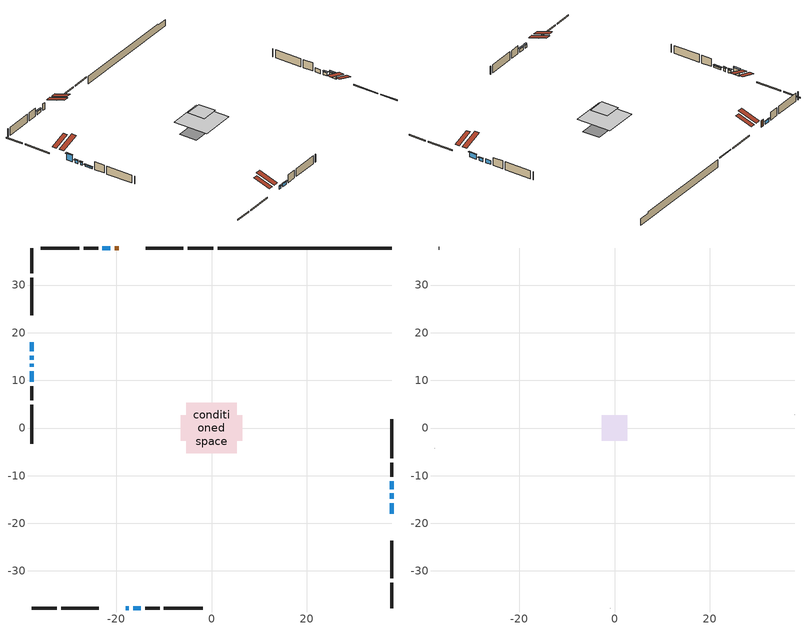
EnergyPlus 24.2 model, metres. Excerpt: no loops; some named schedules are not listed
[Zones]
conditioned space
 floor adiabatic (AdiabaticFloorConstruction): -5.28,-5.28 -5.28,5.28 5.28,5.28 5.28,-5.28 z1.35
 floor foundation (Slab1 construction): -6.47,-2.66 -6.47,2.66 6.47,2.66 6.47,-2.66 z-1.01
 wall outside (RimJoist1 construction): 0.34,37.78 -4.99,37.78 / -37.78,-37.78 -32.46,-37.78 / -37.78,37.78 -37.78,32.46 / 37.78,-37.78 37.78,-32.46 z1.35:1.65
 wall outside (RimJoist2 construction): -5.92,37.78 -13.82,37.78 / -31.53,-37.78 -23.63,-37.78 / -37.78,31.53 -37.78,23.63 / 37.78,-31.53 37.78,-23.63 z1.35:1.65
 wall outside (AdiabaticWallConstruction 1): -19.49,37.78 -20.32,37.78 z1.35:3.38
 wall outside (AdiabaticWallConstruction): -21.24,37.78 -22.89,37.78 / 37.78,-14.89 37.78,-13.73 / -37.78,15.2 -37.78,14.37 / -37.78,13.45 -37.78,12.86 / -17.96,-37.78 -17.37,-37.78 / -16.45,-37.78 -14.8,-37.78 z1.35:2.27; 37.78,-17.96 37.78,-15.82 z1.35:2.87; -37.78,17.96 -37.78,16.13 z1.35:3.38; -37.78,11.94 -37.78,9.68 z1.35:1.9; 37.78,-12.81 37.78,-11.15 z1.35:2.57
 wall outside (Wall1 construction): -23.82,37.78 -26.79,37.78 / -13.87,-37.78 -10.9,-37.78 / -37.78,8.75 -37.78,5.78 / 37.78,-10.22 37.78,-7.25 z1.35:3.79
 wall outside (Wall2 construction): -27.72,37.78 -35.86,37.78 / -9.97,-37.78 -1.84,-37.78 / -37.78,4.85 -37.78,-3.28 / 37.78,-6.32 37.78,1.81 z1.35:3.79
 wall foundation (FoundationWall1 construction): 1.26,37.78,-1.01 1.26,37.78,1.35 34.13,37.78,1.35 34.13,37.78,1.01 37.78,37.78,1.01 37.78,37.78,-1.01
 window (WindowConstruction): -21.25,37.78 -22.89,37.78 z1.35:2.26
 window (WindowConstruction 2): 37.78,-17.95 37.78,-15.82 z1.35:2.87
 window (WindowConstruction 3): 37.78,-14.89 37.78,-13.73 z1.35:2.26
 window (WindowConstruction 4): -37.78,17.95 -37.78,16.13 z1.35:3.38
 window (WindowConstruction 5): -37.78,15.2 -37.78,14.37 z1.35:2.26
 window (WindowConstruction 6): -37.78,13.44 -37.78,12.87 z1.35:2.26
 window (WindowConstruction 7): -17.95,-37.78 -17.38,-37.78 z1.35:2.26
 window (WindowConstruction 9): -37.78,11.94 -37.78,9.68 z1.35:1.9
 window (WindowConstruction 1): -16.45,-37.78 -14.8,-37.78 z1.35:2.26
 window (WindowConstruction 8): 37.78,-12.8 37.78,-11.15 z1.35:2.57
 door (Door): -19.49,37.78 -20.32,37.78 z1.35:3.38
 ceiling adiabatic (AdiabaticFloorConstruction): 5.28,-5.28 5.28,5.28 -5.28,5.28 -5.28,-5.28 z1.35
 roof outside (Roof2 construction): -18.56,37.78,3.79 -18.56,31.94,5.73 -17.02,31.94,5.73 -17.02,37.78,3.79; -18.88,-37.78,3.79 -18.88,-31.94,5.73 -20.42,-31.94,5.73 -20.42,-37.78,3.79; -37.78,18.88,3.79 -31.94,18.88,5.73 -31.94,20.42,5.73 -37.78,20.42,3.79; 37.78,-18.88,3.79 31.94,-18.88,5.73 31.94,-20.42,5.73 37.78,-20.42,3.79
attic - vented
 floor to conditioned space (Floor1 construction Reversed): -2.63,-2.63 -2.63,2.63 2.63,2.63 2.63,-2.63 z3.79
 wall outside (Wall3 construction): -36.78,37.78 -36.85,37.78 / -0.91,-37.78 -0.84,-37.78 / -37.78,-4.21 -37.78,-4.28 / 37.78,2.74 37.78,2.81 z1.35:3.79
 roof outside (Roof1 construction): -16.09,37.78,3.79 -16.09,32.66,5.49 -14.74,32.66,5.49 -14.74,37.78,3.79; -21.35,-37.78,3.79 -21.35,-32.66,5.49 -22.7,-32.66,5.49 -22.7,-37.78,3.79; -37.78,21.35,3.79 -32.66,21.35,5.49 -32.66,22.7,5.49 -37.78,22.7,3.79; 37.78,-21.35,3.79 32.66,-21.35,5.49 32.66,-22.7,5.49 37.78,-22.7,3.79
shading: -23.09,37.78 -21.04,37.78 -21.04,38.19 -23.09,38.19 z2.47; 37.78,-15.62 37.78,-18.16 38.19,-18.16 38.19,-15.62 z3.08; 37.78,-13.53 37.78,-15.09 38.19,-15.09 38.19,-13.53 z2.47; -37.78,15.92 -37.78,18.16 -38.19,18.16 -38.19,15.92 z3.58; -37.78,14.17 -37.78,15.4 -38.19,15.4 -38.19,14.17 z2.47; -37.78,12.66 -37.78,13.65 -38.19,13.65 -38.19,12.66 z2.47; -17.17,-37.78 -18.16,-37.78 -18.16,-38.19 -17.17,-38.19 z2.47; -37.78,9.48 -37.78,12.14 -38.19,12.14 -38.19,9.48 z2.1; -14.6,-37.78 -16.65,-37.78 -16.65,-38.19 -14.6,-38.19 z2.47
[Building]
Building 1: Terrain=Suburbs
[Site:Location]
Val Dor_QC: Latitude {deg}=48.06; Longitude {deg}=-77.79; Time Zone {hr}=-5; Elevation {m}=339; Keep Site Location Information=Yes
[Site:GroundTemperature:Shallow]
-3.62723, -6.2282, -6.43649, -5.2022, -0.247206, 4.68471, 8.96041, 11.669, 11.8991, 9.69612, 5.52945, 0.748825
[Site:WaterMainsTemperature]
Calculation Method=Schedule; Temperature Schedule=mains temperature schedule
[Material] Roughness=Rough; Thermal Absorptance=0.9
Name | Thickness {m} | Conductivity {W/m-K} | Density {kg/m3} | Specific Heat {J/kg-K} | Solar Absorptance | Visible Absorptance
asphalt or fiberglass shingles | 0.00635 | 0.162714 | 1121.4 | 1465.45 | 0.4 | 0.4
ceiling loosefill ins | 0.169333 | 0.0480833 | 16.02 | 1046.75 | 0.7 | 0.7
ceiling stud and cavity | 0.1397 | 0.096283 | 65.682 | 1177.47 | 0.7 | 0.7
concrete 4.0 in. | 0.1016 | 1.803125 | 2242.8 | 837.4 | 0.7 | 0.7
concrete 8.0 in. | 0.2032 | 1.803125 | 2242.8 | 837.4 | 0.7 | 0.7
door material | 0.04445 | 0.0451087 | 512.64 | 1214.23 | 0.7 | 0.7
exterior vertical ins | 0.0398443 | 0.029427 | 32.04 | 1214.23 | 0.7 | 0.7
floor covering | 0.0127 | 0.0433444 | 54.468 | 1339.84 | 0.6 | 0.6
floor rigid ins; wall rigid ins | 0.512978 | 0.029427 | 32.04 | 1214.23 | 0.7 | 0.7
floor stud and cavity | 0.1397 | 1.75129 | 37.0049 | 1207.88 | 0.7 | 0.7
furniture material conditioned space 1 | 0.1524 | 0.115458 | 640.8 | 1214.23 | 0.6 | 0.6
gypsum board | 0.0127 | 0.160291 | 801 | 837.4 | 0.6 | 0.6
gypsum board 1 | 0.0127 | 0.160291 | 801 | 837.4 | 0.7 | 0.7
osb sheathing 0.5 in. | 0.0127 | 0.115458 | 512.64 | 1214.23 | 0.7 | 0.7
osb sheathing 0.75 in. | 0.01905 | 0.115458 | 512.64 | 1214.23 | 0.7 | 0.7
osb sheathing 2.0 in. | 0.0508 | 0.115458 | 512.64 | 1214.23 | 0.7 | 0.7
rim joist rigid ins; roof rigid ins | 0.051816 | 0.029427 | 32.04 | 1214.23 | 0.7 | 0.7
rim joist stud and cavity | 0.0508 | 0.0713085 | 125.044 | 1163.47 | 0.6 | 0.6
rim joist stud and cavity 1 | 0.0508 | 0.0711327 | 125.044 | 1163.47 | 0.6 | 0.6
roof stud and cavity | 0.2032 | 0.194347 | 78.34581 | 1123.46 | 0.7 | 0.7
wall stud and cavity | 0.1397 | 0.0917207 | 139.0536 | 1170.24 | 0.7 | 0.7
wall stud and cavity 1 | 0.1397 | 0.0873771 | 139.0536 | 1170.24 | 0.7 | 0.7
wall stud and cavity 2 | 0.0889 | 6.1454 | 50.32683 | 1063.81 | 0.6 | 0.6
wall stud and cavity 3 | 0.0889 | 0.380278 | 52.3479 | 1209.89 | 0.7 | 0.7
wall stud and cavity 4 | 0.0889 | 0.391764 | 83.0341 | 1211.67 | 0.7 | 0.7
wood siding | 0.0254 | 0.102417 | 544.68 | 1172.36 | 0.4 | 0.4
wood siding 1 | 0.00254 | 0.102417 | 544.68 | 1172.36 | 0.4 | 0.4
wood siding 2; wood siding 3; wood siding 4 | 0.0254 | 0.102417 | 544.68 | 1172.36 | 0.7 | 0.7
[WindowMaterial:SimpleGlazingSystem]
Name | U-Factor {W/m2-K} | Solar Heat Gain Coefficient
WindowMaterial | 5.51504 | 0.71
WindowMaterial 1 | 5.930671 | 0.79
WindowMaterial 2 | 5.34129 | 0.68
WindowMaterial 3 | 2.97584 | 0.59
WindowMaterial 4 | 4.38966 | 0.63
WindowMaterial 5 | 7.287713 | 0.63
[Construction]
AdiabaticFloorConstruction: floor stud and cavity, floor rigid ins, osb sheathing 0.75 in., floor covering
AdiabaticWallConstruction: wood siding 3, wall rigid ins, wall stud and cavity 3, gypsum board
AdiabaticWallConstruction 1: wood siding 4, wall rigid ins, wall stud and cavity 3, gypsum board
Door: door material
Floor1 construction Reversed: gypsum board, ceiling stud and cavity, ceiling loosefill ins
FoundationWall1 construction: concrete 8.0 in., gypsum board 1
furniture construction conditioned space 1: furniture material conditioned space 1
PartitionWallConstruction: gypsum board, wall stud and cavity 4, gypsum board
RimJoist1 construction: wood siding 2, rim joist rigid ins, osb sheathing 2.0 in., rim joist stud and cavity
RimJoist2 construction: wood siding 2, rim joist rigid ins, osb sheathing 2.0 in., rim joist stud and cavity 1
Roof1 construction: asphalt or fiberglass shingles
Roof2 construction: asphalt or fiberglass shingles, roof rigid ins, osb sheathing 0.75 in., roof stud and cavity, gypsum board
Slab1 construction: concrete 4.0 in.
Wall1 construction: wood siding, osb sheathing 0.5 in., wall stud and cavity, gypsum board
Wall2 construction: wood siding, osb sheathing 0.5 in., wall stud and cavity 1, gypsum board
Wall3 construction: wood siding 1, wall stud and cavity 2
WindowConstruction; WindowConstruction 1; WindowConstruction 5: WindowMaterial
WindowConstruction 2: WindowMaterial 1
WindowConstruction 3; WindowConstruction 6; WindowConstruction 7: WindowMaterial 2
WindowConstruction 4: WindowMaterial 3
WindowConstruction 8: WindowMaterial 4
WindowConstruction 9: WindowMaterial 5
[Zone] Multiplier=1; Part of Total Floor Area=Yes
Name | Volume {m3}
attic - vented | 7.63794
conditioned space | 429.7
[Space]
Name | Zone | Volume {m3}
attic - vented 1 | attic - vented | 7.63794
conditioned space 1 | conditioned space | 429.7
[ZoneInfiltration:EffectiveLeakageArea]
infil attic - vented 1: Zone or Space=attic - vented 1; Schedule=Always On Discrete; Effective Air Leakage Area {cm2}=1003.27; Stack Coefficient=0.000288149; Wind Coefficient=1.14691e-05
[ZoneMixing]
whole house fan mix: Zone or Space=attic - vented; Schedule=Always On Continuous; Design Flow Rate Calculation Method=Flow/Zone; Design Flow Rate {m3/s}=0; Source Zone or Space=conditioned space
[SurfaceProperty:ExposedFoundationPerimeter]
Slab1: Exposed Perimeter Calculation Method=TotalExposedPerimeter; Total Exposed Perimeter {m}=36.515
[InternalMass] Zone or ZoneList=conditioned space; Space or SpaceList=conditioned space 1
Name | Construction | Surface Area {m2}
furniture mass conditioned space 1 | furniture construction conditioned space 1 | 72.092
partition wall mass | PartitionWallConstruction | 180.23
[Lights]
interior lighting: Zone or ZoneList or Space or SpaceList=conditioned space 1; Schedule=interior lighting schedule; Design Level Calculation Method=LightingLevel; Lighting Level {W}=343.2; Return Air Fraction=0; Fraction Radiant=0.6; Fraction Visible=0.2; Fraction Replaceable=1
[People]
occupants: Zone or ZoneList or Space or SpaceList=conditioned space 1; Number of People Schedule=occupants schedule; Number of People Calculation Method=People; Number of People=3; Fraction Radiant=0.314171; Sensible Heat Fraction=0.56303; Activity Level Schedule=occupants activity schedule; Carbon Dioxide Generation Rate {m3/s-W}=0; Enable ASHRAE 55 Comfort Warnings=No; Mean Radiant Temperature Calculation Type=EnclosureAveraged
[ElectricEquipment] Zone or ZoneList or Space or SpaceList=conditioned space 1; Design Level Calculation Method=EquipmentLevel
Name | Schedule | Design Level {W} | Fraction Latent | Fraction Radiant | Fraction Lost
clothes dryer | clothes dryer schedule | 140.772 | 0.015 | 0.081 | 0.85
clothes washer | clothes washer schedule | 32.1985 | 0.03 | 0.162 | 0.7
cooking range | cooking range schedule | 215.147 | 0.08 | 0.432 | 0.2
dishwasher | dishwasher schedule | 66.8632 | 0.3 | 0.18 | 0.4
fridge | fridge schedule | 72.9452 | 0 | 0.6 | 0
mech vent house fan | mech vent house fan schedule | 0 | 0 | 0 | 1
mech vent house fan cfis | mech vent house fan cfis schedule | 0 | 0 | 0 | 0
mech vent range fan 0 | mech vent range fan 0 schedule | 57 | 0 | 0 | 1
misc plug loads | misc plug loads schedule | 494.7 | 0.045 | 0.513 | 0.1
whole house fan | Always On Discrete | 0 | 0 | 0 | 1
[OtherEquipment] Zone or ZoneList or Space or SpaceList=conditioned space 1; Design Level Calculation Method=EquipmentLevel
Name | Fuel Type | Schedule | Design Level {W} | Fraction Latent | Fraction Radiant | Fraction Lost
clothes dryer 1 | Electricity | clothes dryer schedule | 0 | 0.015 | 0.081 | 0.85
cooking range 1 | Electricity | cooking range schedule | 0 | 0.08 | 0.432 | 0.2
general water use latent | None | general water use schedule | 62.594 | 1 | 0 | 0
general water use sensible | None | general water use schedule | -61.6891 | 0 | 0.6 | 0
mech vent house fan latent load | None | Always On Discrete | 0 | 1 | 0 | 0
mech vent house fan sensible load | None | Always On Discrete | 0 | 0 | 0 | 0
water heater energy adjustment1 | Electricity | Always On Discrete | 0.01 | 0 | 0 | 1
[ZoneInfiltration:DesignFlowRate] Zone or ZoneList or Space or SpaceList=conditioned space 1; Schedule=Always On Discrete; Design Flow Rate Calculation Method=Flow/Zone; Design Flow Rate {m3/s}=0
infil flow; natural vent flow; whole house fan flow
[Foundation:Kiva]
Foundation Kiva 1: Initial Indoor Air Temperature {C}=18; Wall Height Above Grade {m}=1.35002; Wall Depth Below Slab {m}=0.2032; Custom Block Material Name 1=exterior vertical ins; Custom Block Depth 1 {m}=2.36001; Custom Block X Position 1 {m}=0.2159; Custom Block Z Position 1 {m}=0
[Foundation:Kiva:Settings]
Soil Conductivity {W/m-K}=0.849921; Soil Density {kg/m3}=1842.3; Soil Specific Heat {J/kg-K}=418.7; Ground Solar Absorptivity=0.9; Ground Thermal Absorptivity=0.9; Ground Surface Roughness {m}=0.03; Far-Field Width {m}=40; Deep-Ground Boundary Condition=ZeroFlux; Deep-Ground Depth {m}=40; Minimum Cell Dimension {m}=0.2; Maximum Cell Growth Coefficient=3; Simulation Timestep=Timestep
[Exterior:Lights]
exterior lighting: Schedule=exterior lighting schedule; Design Level {W}=75.6
[Schedule:Constant]
Name | Hourly Value
Always On Continuous; mech vent house fan schedule; mech vent house fan cfis schedule; Always On Discrete | 1
occupants activity schedule | 117.228
fridge schedule | 0
[Schedule:Week:Daily]
interior lighting schedule Week Rule - Jan1-Jan27: interior lighting schedule day, interior lighting schedule day, interior lighting schedule day, interior lighting schedule day, interior lighting schedule day, interior lighting schedule day, interior lighting schedule day, interior lighting schedule default day, interior lighting schedule default day, interior lighting schedule default day, interior lighting schedule default day, interior lighting schedule default day
interior lighting schedule Week Rule - Jan28-Feb3: interior lighting schedule day, interior lighting schedule day, interior lighting schedule day, interior lighting schedule day, interior lighting schedule day 1, interior lighting schedule day 1, interior lighting schedule day 1, interior lighting schedule default day, interior lighting schedule default day, interior lighting schedule default day, interior lighting schedule default day, interior lighting schedule default day
interior lighting schedule Week Rule - Feb4-Feb24: interior lighting schedule day 1, interior lighting schedule day 1, interior lighting schedule day 1, interior lighting schedule day 1, interior lighting schedule day 1, interior lighting schedule day 1, interior lighting schedule day 1, interior lighting schedule default day, interior lighting schedule default day, interior lighting schedule default day, interior lighting schedule default day, interior lighting schedule default day
interior lighting schedule Week Rule - Feb25-Mar3: interior lighting schedule day 1, interior lighting schedule day 1, interior lighting schedule day 1, interior lighting schedule day 1, interior lighting schedule day 2, interior lighting schedule day 2, interior lighting schedule day 2, interior lighting schedule default day, interior lighting schedule default day, interior lighting schedule default day, interior lighting schedule default day, interior lighting schedule default day
interior lighting schedule Week Rule - Mar4-Mar31: interior lighting schedule day 2, interior lighting schedule day 2, interior lighting schedule day 2, interior lighting schedule day 2, interior lighting schedule day 2, interior lighting schedule day 2, interior lighting schedule day 2, interior lighting schedule default day, interior lighting schedule default day, interior lighting schedule default day, interior lighting schedule default day, interior lighting schedule default day
interior lighting schedule Week Rule - Apr1-Apr28: interior lighting schedule day 3, interior lighting schedule day 3, interior lighting schedule day 3, interior lighting schedule day 3, interior lighting schedule day 3, interior lighting schedule day 3, interior lighting schedule day 3, interior lighting schedule default day, interior lighting schedule default day, interior lighting schedule default day, interior lighting schedule default day, interior lighting schedule default day
interior lighting schedule Week Rule - Apr29-May5: interior lighting schedule day 3, interior lighting schedule day 3, interior lighting schedule day 4, interior lighting schedule day 4, interior lighting schedule day 4, interior lighting schedule day 4, interior lighting schedule day 4, interior lighting schedule default day, interior lighting schedule default day, interior lighting schedule default day, interior lighting schedule default day, interior lighting schedule default day
interior lighting schedule Week Rule - May6-May26: interior lighting schedule day 4, interior lighting schedule day 4, interior lighting schedule day 4, interior lighting schedule day 4, interior lighting schedule day 4, interior lighting schedule day 4, interior lighting schedule day 4, interior lighting schedule default day, interior lighting schedule default day, interior lighting schedule default day, interior lighting schedule default day, interior lighting schedule default day
interior lighting schedule Week Rule - May27-Jun2: interior lighting schedule day 4, interior lighting schedule day 4, interior lighting schedule day 4, interior lighting schedule day 4, interior lighting schedule day 4, interior lighting schedule day 5, interior lighting schedule day 5, interior lighting schedule default day, interior lighting schedule default day, interior lighting schedule default day, interior lighting schedule default day, interior lighting schedule default day
interior lighting schedule Week Rule - Jun3-Jun30: interior lighting schedule day 5, interior lighting schedule day 5, interior lighting schedule day 5, interior lighting schedule day 5, interior lighting schedule day 5, interior lighting schedule day 5, interior lighting schedule day 5, interior lighting schedule default day, interior lighting schedule default day, interior lighting schedule default day, interior lighting schedule default day, interior lighting schedule default day
interior lighting schedule Week Rule - Jul1-Jul28: interior lighting schedule day 6, interior lighting schedule day 6, interior lighting schedule day 6, interior lighting schedule day 6, interior lighting schedule day 6, interior lighting schedule day 6, interior lighting schedule day 6, interior lighting schedule default day, interior lighting schedule default day, interior lighting schedule default day, interior lighting schedule default day, interior lighting schedule default day
interior lighting schedule Week Rule - Jul29-Aug4: interior lighting schedule day 6, interior lighting schedule day 6, interior lighting schedule day 6, interior lighting schedule day 7, interior lighting schedule day 7, interior lighting schedule day 7, interior lighting schedule day 7, interior lighting schedule default day, interior lighting schedule default day, interior lighting schedule default day, interior lighting schedule default day, interior lighting schedule default day
interior lighting schedule Week Rule - Aug5-Aug25: interior lighting schedule day 7, interior lighting schedule day 7, interior lighting schedule day 7, interior lighting schedule day 7, interior lighting schedule day 7, interior lighting schedule day 7, interior lighting schedule day 7, interior lighting schedule default day, interior lighting schedule default day, interior lighting schedule default day, interior lighting schedule default day, interior lighting schedule default day
interior lighting schedule Week Rule - Aug26-Sep1: interior lighting schedule day 7, interior lighting schedule day 7, interior lighting schedule day 7, interior lighting schedule day 7, interior lighting schedule day 7, interior lighting schedule day 7, interior lighting schedule day 8, interior lighting schedule default day, interior lighting schedule default day, interior lighting schedule default day, interior lighting schedule default day, interior lighting schedule default day
interior lighting schedule Week Rule - Sep2-Sep29: interior lighting schedule day 8, interior lighting schedule day 8, interior lighting schedule day 8, interior lighting schedule day 8, interior lighting schedule day 8, interior lighting schedule day 8, interior lighting schedule day 8, interior lighting schedule default day, interior lighting schedule default day, interior lighting schedule default day, interior lighting schedule default day, interior lighting schedule default day
interior lighting schedule Week Rule - Sep30-Oct6: interior lighting schedule day 8, interior lighting schedule day 9, interior lighting schedule day 9, interior lighting schedule day 9, interior lighting schedule day 9, interior lighting schedule day 9, interior lighting schedule day 9, interior lighting schedule default day, interior lighting schedule default day, interior lighting schedule default day, interior lighting schedule default day, interior lighting schedule default day
interior lighting schedule Week Rule - Oct7-Oct27: interior lighting schedule day 9, interior lighting schedule day 9, interior lighting schedule day 9, interior lighting schedule day 9, interior lighting schedule day 9, interior lighting schedule day 9, interior lighting schedule day 9, interior lighting schedule default day, interior lighting schedule default day, interior lighting schedule default day, interior lighting schedule default day, interior lighting schedule default day
interior lighting schedule Week Rule - Oct28-Nov3: interior lighting schedule day 9, interior lighting schedule day 9, interior lighting schedule day 9, interior lighting schedule day 9, interior lighting schedule day 10, interior lighting schedule day 10, interior lighting schedule day 10, interior lighting schedule default day, interior lighting schedule default day, interior lighting schedule default day, interior lighting schedule default day, interior lighting schedule default day
interior lighting schedule Week Rule - Nov4-Nov24: interior lighting schedule day 10, interior lighting schedule day 10, interior lighting schedule day 10, interior lighting schedule day 10, interior lighting schedule day 10, interior lighting schedule day 10, interior lighting schedule day 10, interior lighting schedule default day, interior lighting schedule default day, interior lighting schedule default day, interior lighting schedule default day, interior lighting schedule default day
interior lighting schedule Week Rule - Nov25-Dec1: interior lighting schedule day 10, interior lighting schedule day 10, interior lighting schedule day 10, interior lighting schedule day 10, interior lighting schedule day 10, interior lighting schedule day 10, interior lighting schedule day 11, interior lighting schedule default day, interior lighting schedule default day, interior lighting schedule default day, interior lighting schedule default day, interior lighting schedule default day
interior lighting schedule Week Rule - Dec2-Dec31: interior lighting schedule day 11, interior lighting schedule day 11, interior lighting schedule day 11, interior lighting schedule day 11, interior lighting schedule day 11, interior lighting schedule day 11, interior lighting schedule day 11, interior lighting schedule default day, interior lighting schedule default day, interior lighting schedule default day, interior lighting schedule default day, interior lighting schedule default day
occupants schedule Week Rule - Jan1-Dec31: occupants schedule day, occupants schedule day, occupants schedule day, occupants schedule day, occupants schedule day, occupants schedule day, occupants schedule day, occupants schedule default day, occupants schedule default day, occupants schedule default day, occupants schedule default day, occupants schedule default day
clothes dryer schedule Week Rule - Jan1-Dec31: clothes dryer schedule day, clothes dryer schedule day, clothes dryer schedule day, clothes dryer schedule day, clothes dryer schedule day, clothes dryer schedule day, clothes dryer schedule day, clothes dryer schedule default day, clothes dryer schedule default day, clothes dryer schedule default day, clothes dryer schedule default day, clothes dryer schedule default day
clothes washer schedule Week Rule - Jan1-Dec31: clothes washer schedule day, clothes washer schedule day, clothes washer schedule day, clothes washer schedule day, clothes washer schedule day, clothes washer schedule day, clothes washer schedule day, clothes washer schedule default day, clothes washer schedule default day, clothes washer schedule default day, clothes washer schedule default day, clothes washer schedule default day
cooking range schedule Week Rule - Jan1-Dec31: cooking range schedule day, cooking range schedule day, cooking range schedule day, cooking range schedule day, cooking range schedule day, cooking range schedule day, cooking range schedule day, cooking range schedule default day, cooking range schedule default day, cooking range schedule default day, cooking range schedule default day, cooking range schedule default day
dishwasher schedule Week Rule - Jan1-Dec31: dishwasher schedule day, dishwasher schedule day, dishwasher schedule day, dishwasher schedule day, dishwasher schedule day, dishwasher schedule day, dishwasher schedule day, dishwasher schedule default day, dishwasher schedule default day, dishwasher schedule default day, dishwasher schedule default day, dishwasher schedule default day
mech vent range fan 0 schedule Week Rule - Jan1-Dec31: mech vent range fan 0 schedule day, mech vent range fan 0 schedule day, mech vent range fan 0 schedule day, mech vent range fan 0 schedule day, mech vent range fan 0 schedule day, mech vent range fan 0 schedule day, mech vent range fan 0 schedule day, mech vent range fan 0 schedule default day, mech vent range fan 0 schedule default day, mech vent range fan 0 schedule default day, mech vent range fan 0 schedule default day, mech vent range fan 0 schedule default day
misc plug loads schedule Week Rule - Jan1-Dec31: misc plug loads schedule day, misc plug loads schedule day, misc plug loads schedule day, misc plug loads schedule day, misc plug loads schedule day, misc plug loads schedule day, misc plug loads schedule day, misc plug loads schedule default day, misc plug loads schedule default day, misc plug loads schedule default day, misc plug loads schedule default day, misc plug loads schedule default day
general water use schedule Week Rule - Jan1-Dec31: general water use schedule day, general water use schedule day, general water use schedule day, general water use schedule day, general water use schedule day, general water use schedule day, general water use schedule day, general water use schedule default day, general water use schedule default day, general water use schedule default day, general water use schedule default day, general water use schedule default day
exterior lighting schedule Week Rule - Jan1-Jan27: exterior lighting schedule day, exterior lighting schedule day, exterior lighting schedule day, exterior lighting schedule day, exterior lighting schedule day, exterior lighting schedule day, exterior lighting schedule day, exterior lighting schedule default day, exterior lighting schedule default day, exterior lighting schedule default day, exterior lighting schedule default day, exterior lighting schedule default day
exterior lighting schedule Week Rule - Jan28-Feb3: exterior lighting schedule day, exterior lighting schedule day, exterior lighting schedule day, exterior lighting schedule day, exterior lighting schedule day 1, exterior lighting schedule day 1, exterior lighting schedule day 1, exterior lighting schedule default day, exterior lighting schedule default day, exterior lighting schedule default day, exterior lighting schedule default day, exterior lighting schedule default day
exterior lighting schedule Week Rule - Feb4-Feb24: exterior lighting schedule day 1, exterior lighting schedule day 1, exterior lighting schedule day 1, exterior lighting schedule day 1, exterior lighting schedule day 1, exterior lighting schedule day 1, exterior lighting schedule day 1, exterior lighting schedule default day, exterior lighting schedule default day, exterior lighting schedule default day, exterior lighting schedule default day, exterior lighting schedule default day
exterior lighting schedule Week Rule - Feb25-Mar3: exterior lighting schedule day 1, exterior lighting schedule day 1, exterior lighting schedule day 1, exterior lighting schedule day 1, exterior lighting schedule day 2, exterior lighting schedule day 2, exterior lighting schedule day 2, exterior lighting schedule default day, exterior lighting schedule default day, exterior lighting schedule default day, exterior lighting schedule default day, exterior lighting schedule default day
exterior lighting schedule Week Rule - Mar4-Mar31: exterior lighting schedule day 2, exterior lighting schedule day 2, exterior lighting schedule day 2, exterior lighting schedule day 2, exterior lighting schedule day 2, exterior lighting schedule day 2, exterior lighting schedule day 2, exterior lighting schedule default day, exterior lighting schedule default day, exterior lighting schedule default day, exterior lighting schedule default day, exterior lighting schedule default day
exterior lighting schedule Week Rule - Apr1-Apr28: exterior lighting schedule day 3, exterior lighting schedule day 3, exterior lighting schedule day 3, exterior lighting schedule day 3, exterior lighting schedule day 3, exterior lighting schedule day 3, exterior lighting schedule day 3, exterior lighting schedule default day, exterior lighting schedule default day, exterior lighting schedule default day, exterior lighting schedule default day, exterior lighting schedule default day
exterior lighting schedule Week Rule - Apr29-May5: exterior lighting schedule day 3, exterior lighting schedule day 3, exterior lighting schedule day 4, exterior lighting schedule day 4, exterior lighting schedule day 4, exterior lighting schedule day 4, exterior lighting schedule day 4, exterior lighting schedule default day, exterior lighting schedule default day, exterior lighting schedule default day, exterior lighting schedule default day, exterior lighting schedule default day
exterior lighting schedule Week Rule - May6-May26: exterior lighting schedule day 4, exterior lighting schedule day 4, exterior lighting schedule day 4, exterior lighting schedule day 4, exterior lighting schedule day 4, exterior lighting schedule day 4, exterior lighting schedule day 4, exterior lighting schedule default day, exterior lighting schedule default day, exterior lighting schedule default day, exterior lighting schedule default day, exterior lighting schedule default day
exterior lighting schedule Week Rule - May27-Jun2: exterior lighting schedule day 4, exterior lighting schedule day 4, exterior lighting schedule day 4, exterior lighting schedule day 4, exterior lighting schedule day 4, exterior lighting schedule day 5, exterior lighting schedule day 5, exterior lighting schedule default day, exterior lighting schedule default day, exterior lighting schedule default day, exterior lighting schedule default day, exterior lighting schedule default day
exterior lighting schedule Week Rule - Jun3-Jun30: exterior lighting schedule day 5, exterior lighting schedule day 5, exterior lighting schedule day 5, exterior lighting schedule day 5, exterior lighting schedule day 5, exterior lighting schedule day 5, exterior lighting schedule day 5, exterior lighting schedule default day, exterior lighting schedule default day, exterior lighting schedule default day, exterior lighting schedule default day, exterior lighting schedule default day
exterior lighting schedule Week Rule - Jul1-Jul28: exterior lighting schedule day 6, exterior lighting schedule day 6, exterior lighting schedule day 6, exterior lighting schedule day 6, exterior lighting schedule day 6, exterior lighting schedule day 6, exterior lighting schedule day 6, exterior lighting schedule default day, exterior lighting schedule default day, exterior lighting schedule default day, exterior lighting schedule default day, exterior lighting schedule default day
exterior lighting schedule Week Rule - Jul29-Aug4: exterior lighting schedule day 6, exterior lighting schedule day 6, exterior lighting schedule day 6, exterior lighting schedule day 7, exterior lighting schedule day 7, exterior lighting schedule day 7, exterior lighting schedule day 7, exterior lighting schedule default day, exterior lighting schedule default day, exterior lighting schedule default day, exterior lighting schedule default day, exterior lighting schedule default day
exterior lighting schedule Week Rule - Aug5-Aug25: exterior lighting schedule day 7, exterior lighting schedule day 7, exterior lighting schedule day 7, exterior lighting schedule day 7, exterior lighting schedule day 7, exterior lighting schedule day 7, exterior lighting schedule day 7, exterior lighting schedule default day, exterior lighting schedule default day, exterior lighting schedule default day, exterior lighting schedule default day, exterior lighting schedule default day
exterior lighting schedule Week Rule - Aug26-Sep1: exterior lighting schedule day 7, exterior lighting schedule day 7, exterior lighting schedule day 7, exterior lighting schedule day 7, exterior lighting schedule day 7, exterior lighting schedule day 7, exterior lighting schedule day 8, exterior lighting schedule default day, exterior lighting schedule default day, exterior lighting schedule default day, exterior lighting schedule default day, exterior lighting schedule default day
exterior lighting schedule Week Rule - Sep2-Sep29: exterior lighting schedule day 8, exterior lighting schedule day 8, exterior lighting schedule day 8, exterior lighting schedule day 8, exterior lighting schedule day 8, exterior lighting schedule day 8, exterior lighting schedule day 8, exterior lighting schedule default day, exterior lighting schedule default day, exterior lighting schedule default day, exterior lighting schedule default day, exterior lighting schedule default day
exterior lighting schedule Week Rule - Sep30-Oct6: exterior lighting schedule day 8, exterior lighting schedule day 9, exterior lighting schedule day 9, exterior lighting schedule day 9, exterior lighting schedule day 9, exterior lighting schedule day 9, exterior lighting schedule day 9, exterior lighting schedule default day, exterior lighting schedule default day, exterior lighting schedule default day, exterior lighting schedule default day, exterior lighting schedule default day
exterior lighting schedule Week Rule - Oct7-Oct27: exterior lighting schedule day 9, exterior lighting schedule day 9, exterior lighting schedule day 9, exterior lighting schedule day 9, exterior lighting schedule day 9, exterior lighting schedule day 9, exterior lighting schedule day 9, exterior lighting schedule default day, exterior lighting schedule default day, exterior lighting schedule default day, exterior lighting schedule default day, exterior lighting schedule default day
exterior lighting schedule Week Rule - Oct28-Nov3: exterior lighting schedule day 9, exterior lighting schedule day 9, exterior lighting schedule day 9, exterior lighting schedule day 9, exterior lighting schedule day 10, exterior lighting schedule day 10, exterior lighting schedule day 10, exterior lighting schedule default day, exterior lighting schedule default day, exterior lighting schedule default day, exterior lighting schedule default day, exterior lighting schedule default day
[Schedule:Year]
interior lighting schedule: interior lighting schedule Week Rule - Jan1-Jan27, 1, 1, 1, 27, interior lighting schedule Week Rule - Jan28-Feb3, 1, 28, 2, 3, interior lighting schedule Week Rule - Feb4-Feb24, 2, 4, 2, 24, interior lighting schedule Week Rule - Feb25-Mar3, 2, 25, 3, 3, interior lighting schedule Week Rule - Mar4-Mar31, 3, 4, 3, 31, interior lighting schedule Week Rule - Apr1-Apr28, 4, 1, 4, 28, interior lighting schedule Week Rule - Apr29-May5, 4, 29, 5, 5, interior lighting schedule Week Rule - May6-May26, 5, 6, 5, 26, interior lighting schedule Week Rule - May27-Jun2, 5, 27, 6, 2, interior lighting schedule Week Rule - Jun3-Jun30, 6, 3, 6, 30, interior lighting schedule Week Rule - Jul1-Jul28, 7, 1, 7, 28, interior lighting schedule Week Rule - Jul29-Aug4, 7, 29, 8, 4, interior lighting schedule Week Rule - Aug5-Aug25, 8, 5, 8, 25, interior lighting schedule Week Rule - Aug26-Sep1, 8, 26, 9, 1, interior lighting schedule Week Rule - Sep2-Sep29, 9, 2, 9, 29, interior lighting schedule Week Rule - Sep30-Oct6, 9, 30, 10, 6, interior lighting schedule Week Rule - Oct7-Oct27, 10, 7, 10, 27, interior lighting schedule Week Rule - Oct28-Nov3, 10, 28, 11, 3, interior lighting schedule Week Rule - Nov4-Nov24, 11, 4, 11, 24, interior lighting schedule Week Rule - Nov25-Dec1, 11, 25, 12, 1, interior lighting schedule Week Rule - Dec2-Dec31, 12, 2, 12, 31
occupants schedule: occupants schedule Week Rule - Jan1-Dec31, 1, 1, 12, 31
clothes dryer schedule: clothes dryer schedule Week Rule - Jan1-Dec31, 1, 1, 12, 31
clothes washer schedule: clothes washer schedule Week Rule - Jan1-Dec31, 1, 1, 12, 31
cooking range schedule: cooking range schedule Week Rule - Jan1-Dec31, 1, 1, 12, 31
dishwasher schedule: dishwasher schedule Week Rule - Jan1-Dec31, 1, 1, 12, 31
mech vent range fan 0 schedule: mech vent range fan 0 schedule Week Rule - Jan1-Dec31, 1, 1, 12, 31
misc plug loads schedule: misc plug loads schedule Week Rule - Jan1-Dec31, 1, 1, 12, 31
general water use schedule: general water use schedule Week Rule - Jan1-Dec31, 1, 1, 12, 31
exterior lighting schedule: exterior lighting schedule Week Rule - Jan1-Jan27, 1, 1, 1, 27, exterior lighting schedule Week Rule - Jan28-Feb3, 1, 28, 2, 3, exterior lighting schedule Week Rule - Feb4-Feb24, 2, 4, 2, 24, exterior lighting schedule Week Rule - Feb25-Mar3, 2, 25, 3, 3, exterior lighting schedule Week Rule - Mar4-Mar31, 3, 4, 3, 31, exterior lighting schedule Week Rule - Apr1-Apr28, 4, 1, 4, 28, exterior lighting schedule Week Rule - Apr29-May5, 4, 29, 5, 5, exterior lighting schedule Week Rule - May6-May26, 5, 6, 5, 26, exterior lighting schedule Week Rule - May27-Jun2, 5, 27, 6, 2, exterior lighting schedule Week Rule - Jun3-Jun30, 6, 3, 6, 30, exterior lighting schedule Week Rule - Jul1-Jul28, 7, 1, 7, 28, exterior lighting schedule Week Rule - Jul29-Aug4, 7, 29, 8, 4, exterior lighting schedule Week Rule - Aug5-Aug25, 8, 5, 8, 25, exterior lighting schedule Week Rule - Aug26-Sep1, 8, 26, 9, 1, exterior lighting schedule Week Rule - Sep2-Sep29, 9, 2, 9, 29, exterior lighting schedule Week Rule - Sep30-Oct6, 9, 30, 10, 6, exterior lighting schedule Week Rule - Oct7-Oct27, 10, 7, 10, 27, exterior lighting schedule Week Rule - Oct28-Nov3, 10, 28, 11, 3, exterior lighting schedule Week Rule - Nov4-Nov24, 11, 4, 11, 24, exterior lighting schedule Week Rule - Nov25-Dec1, 11, 25, 12, 1, exterior lighting schedule Week Rule - Dec2-Dec31, 12, 2, 12, 31
[Schedule:Compact]
mains temperature schedule: Through: 01/01, For: AllDays, Until: 24:00, 2.77, Through: 01/02, For: AllDays, Until: 24:00, 2.69167, Through: 01/03, For: AllDays, Until: 24:00, 2.61444, Through: 01/04, For: AllDays, Until: 24:00, 2.53778, Through: 01/05, For: AllDays, Until: 24:00, 2.46222, Through: 01/06, For: AllDays, Until: 24:00, 2.38833, Through: 01/07, For: AllDays, Until: 24:00, 2.315, Through: 01/08, For: AllDays, Until: 24:00, 2.24278, Through: 01/09, For: AllDays, Until: 24:00, 2.17111, Through: 01/10, For: AllDays, Until: 24:00, 2.10111, Through: 01/11, For: AllDays, Until: 24:00, 2.03222, Through: 01/12, For: AllDays, Until: 24:00, 1.96444, Through: 01/13, For: AllDays, Until: 24:00, 1.89778, Through: 01/14, For: AllDays, Until: 24:00, 1.83278, Through: 01/15, For: AllDays, Until: 24:00, 1.76833, Through: 01/16, For: AllDays, Until: 24:00, 1.70556, Through: 01/17, For: AllDays, Until: 24:00, 1.64333, Through: 01/18, For: AllDays, Until: 24:00, 1.58333, Through: 01/19, For: AllDays, Until: 24:00, 1.52389, Through: 01/20, For: AllDays, Until: 24:00, 1.46611, Through: 01/21, For: AllDays, Until: 24:00, 1.40944, Through: 01/22, For: AllDays, Until: 24:00, 1.35389, Through: 01/23, For: AllDays, Until: 24:00, 1.3, Through: 01/24, For: AllDays, Until: 24:00, 1.24778, Through: 01/25, For: AllDays, Until: 24:00, 1.19667, Through: 01/26, For: AllDays, Until: 24:00, 1.14667, Through: 01/27, For: AllDays, Until: 24:00, 1.09833, Through: 01/28, For: AllDays, Until: 24:00, 1.05111, Through: 01/29, For: AllDays, Until: 24:00, 1.00611, Through: 01/30, For: AllDays, Until: 24:00, 0.961667, Through: 01/31, For: AllDays, Until: 24:00, 0.919444, Through: 02/01, For: AllDays, Until: 24:00, 0.878333, Through: 02/02, For: AllDays, Until: 24:00, 0.838333, Through: 02/03, For: AllDays, Until: 24:00, 0.800556, Through: 02/04, For: AllDays, Until: 24:00, 0.763889, Through: 02/05, For: AllDays, Until: 24:00, 0.728889, Through: 02/06, For: AllDays, Until: 24:00, 0.695, Through: 02/07, For: AllDays, Until: 24:00, 0.663333, Through: 02/08, For: AllDays, Until: 24:00, 0.632778, Through: 02/09, For: AllDays, Until: 24:00, 0.603889, Through: 02/10, For: AllDays, Until: 24:00, 0.576111, Through: 02/11, For: AllDays, Until: 24:00, 0.550556, Through: 02/12, For: AllDays, Until: 24:00, 0.526667, Through: 02/13, For: AllDays, Until: 24:00, 0.503889, Through: 02/14, For: AllDays, Until: 24:00, 0.482778, Through: 02/15, For: AllDays, Until: 24:00, 0.463333, Through: 02/16, For: AllDays, Until: 24:00, 0.445556, Through: 02/17, For: AllDays, Until: 24:00, 0.429444, Through: 02/18, For: AllDays, Until: 24:00, 0.415, Through: 02/19, For: AllDays, Until: 24:00, 0.402222, Through: 02/20, For: AllDays, Until: 24:00, 0.391111, Through: 02/21, For: AllDays, Until: 24:00, 0.381111, Through: 02/22, For: AllDays, Until: 24:00, 0.373333, Through: 02/23, For: AllDays, Until: 24:00, 0.367222, Through: 02/24, For: AllDays, Until: 24:00, 0.362222, Through: 02/25, For: AllDays, Until: 24:00, 0.359444, Through: 02/26, For: AllDays, Until: 24:00, 0.357778, Through: 02/27, For: AllDays, Until: 24:00, 0.357778, Through: 02/28, For: AllDays, Until: 24:00, 0.36, Through: 03/01, For: AllDays, Until: 24:00, 0.363333, Through: 03/02, For: AllDays, Until: 24:00, 0.368333, Through: 03/03, For: AllDays, Until: 24:00, 0.375556, Through: 03/04, For: AllDays, Until: 24:00, 0.383889, Through: 03/05, For: AllDays, Until: 24:00, 0.393889, Through: 03/06, For: AllDays, Until: 24:00, 0.405556, Through: 03/07, For: AllDays, Until: 24:00, 0.418889, Through: 03/08, For: AllDays, Until: 24:00, 0.433889, Through: 03/09, For: AllDays, Until: 24:00, 0.450556, Through: 03/10, For: AllDays, Until: 24:00, 0.468333, Through: 03/11, For: AllDays, Until: 24:00, 0.488333, Through: 03/12, For: AllDays, Until: 24:00, 0.509444, Through: 03/13, For: AllDays, Until: 24:00, 0.532778, Through: 03/14, For: AllDays, Until: 24:00, 0.557222, Through: 03/15, For: AllDays, Until: 24:00, 0.583333, Through: 03/16, For: AllDays, Until: 24:00, 0.611111, Through: 03/17, For: AllDays, Until: 24:00, 0.640556, Through: 03/18, For: AllDays, Until: 24:00, 0.671111, Through: 03/19, For: AllDays, Until: 24:00, 0.703889, Through: 03/20, For: AllDays, Until: 24:00, 0.737778, Through: 03/21, For: AllDays, Until: 24:00, 0.773333, Through: 03/22, For: AllDays, Until: 24:00, 0.81, Through: 03/23, For: AllDays, Until: 24:00, 0.848889, Through: 03/24, For: AllDays, Until: 24:00, 0.888889, Through: 03/25, For: AllDays, Until: 24:00, 0.93, Through: 03/26, For: AllDays, Until: 24:00, 0.973333, Through: 03/27, For: AllDays, Until: 24:00, 1.01778, Through: 03/28, For: AllDays, Until: 24:00, 1.06333, Through: 03/29, For: AllDays, Until: 24:00, 1.11111, Through: 03/30, For: AllDays, Until: 24:00, 1.15944, Through: 03/31, For: AllDays, Until: 24:00, 1.21, Through: 04/01, For: AllDays, Until: 24:00, 1.26111, Through: 04/02, For: AllDays, Until: 24:00, 1.31444, Through: 04/03, For: AllDays, Until: 24:00, 1.36833, Through: 04/04, For: AllDays, Until: 24:00, 1.42389, Through: 04/05, For: AllDays, Until: 24:00, 1.48111, Through: 04/06, For: AllDays, Until: 24:00, 1.53944, Through: 04/07, For: AllDays, Until: 24:00, 1.59889, Through: 04/08, For: AllDays, Until: 24:00, 1.65944, Through: 04/09, For: AllDays, Until: 24:00, 1.72167, Through: 04/10, For: AllDays, Until: 24:00, 1.785, Through: 04/11, For: AllDays, Until: 24:00, 1.84944, Through: 04/12, For: AllDays, Until: 24:00, 1.91556, Through: 04/13, For: AllDays, Until: 24:00, 1.98222, Through: 04/14, For: AllDays, Until: 24:00, 2.05056, Through: 04/15, For: AllDays, Until: 24:00, 2.11944, Through: 04/16, For: AllDays, Until: 24:00, 2.19, Through: 04/17, For: AllDays, Until: 24:00, 2.26167, Through: 04/18, For: AllDays, Until: 24:00, 2.33389, Through: 04/19, For: AllDays, Until: 24:00, 2.40778, Through: 04/20, For: AllDays, Until: 24:00, 2.48222, Through: 04/21, For: AllDays, Until: 24:00, 2.55778, Through: 04/22, For: AllDays, Until: 24:00, 2.63444, Through: 04/23, For: AllDays, Until: 24:00, 2.71222, Through: 04/24, For: AllDays, Until: 24:00, 2.79056, Through: 04/25, For: AllDays, Until: 24:00, 2.87, Through: 04/26, For: AllDays, Until: 24:00, 2.95056, Through: 04/27, For: AllDays, Until: 24:00, 3.03167, Through: 04/28, For: AllDays, Until: 24:00, 3.11389, Through: 04/29, For: AllDays, Until: 24:00, 3.19667, Through: 04/30, For: AllDays, Until: 24:00, 3.28056, Through: 05/01, For: AllDays, Until: 24:00, 3.365, Through: 05/02, For: AllDays, Until: 24:00, 3.45, Through: 05/03, For: AllDays, Until: 24:00, 3.53611, Through: 05/04, For: AllDays, Until: 24:00, 3.62278, Through: 05/05, For: AllDays, Until: 24:00, 3.71, Through: 05/06, For: AllDays, Until: 24:00, 3.79833, Through: 05/07, For: AllDays, Until: 24:00, 3.88667, Through: 05/08, For: AllDays, Until: 24:00, 3.97611, Through: 05/09, For: AllDays, Until: 24:00, 4.06556, Through: 05/10, For: AllDays, Until: 24:00, 4.15611, Through: 05/11, For: AllDays, Until: 24:00, 4.24722, Through: 05/12, For: AllDays, Until: 24:00, 4.33833, Through: 05/13, For: AllDays, Until: 24:00, 4.43, Through: 05/14, For: AllDays, Until: 24:00, 4.52222, Through: 05/15, For: AllDays, Until: 24:00, 4.615, Through: 05/16, For: AllDays, Until: 24:00, 4.70833, Through: 05/17, For: AllDays, Until: 24:00, 4.80167, Through: 05/18, For: AllDays, Until: 24:00, 4.895, Through: 05/19, For: AllDays, Until: 24:00, 4.98944, Through: 05/20, For: AllDays, Until: 24:00, 5.08333, Through: 05/21, For: AllDays, Until: 24:00, 5.17833, Through: 05/22, For: AllDays, Until: 24:00, 5.27278, Through: 05/23, For: AllDays, Until: 24:00, 5.36778, Through: 05/24, For: AllDays, Until: 24:00, 5.46278, Through: 05/25, For: AllDays, Until: 24:00, 5.55833, Through: 05/26, For: AllDays, Until: 24:00, 5.65333, Through: 05/27, For: AllDays, Until: 24:00, 5.74889, Through: 05/28, For: AllDays, Until: 24:00, 5.84444, Through: 05/29, For: AllDays, Until: 24:00, 5.94, Through: 05/30, For: AllDays, Until: 24:00, 6.03556, Through: 05/31, For: AllDays, Until: 24:00, 6.13056, Through: 06/01, For: AllDays, Until: 24:00, 6.22611, Through: 06/02, For: AllDays, Until: 24:00, 6.32167, Through: 06/03, For: AllDays, Until: 24:00, 6.41667, Through: 06/04, For: AllDays, Until: 24:00, 6.51167, Through: 06/05, For: AllDays, Until: 24:00, 6.60667, Through: 06/06, For: AllDays, Until: 24:00, 6.70111, Through: 06/07, For: AllDays, Until: 24:00, 6.79556, Through: 06/08, For: AllDays, Until: 24:00, 6.88944, Through: 06/09, For: AllDays, Until: 24:00, 6.98333, Through: 06/10, For: AllDays, Until: 24:00, 7.07667, Through: 06/11, For: AllDays, Until: 24:00, 7.17, Through: 06/12, For: AllDays, Until: 24:00, 7.26278, Through: 06/13, For: AllDays, Until: 24:00, 7.355, Through: 06/14, For: AllDays, Until: 24:00, 7.44722, Through: 06/15, For: AllDays, Until: 24:00, 7.53889, Through: 06/16, For: AllDays, Until: 24:00, 7.62944, Through: 06/17, For: AllDays, Until: 24:00, 7.72, Through: 06/18, For: AllDays, Until: 24:00, 7.81, Through: 06/19, For: AllDays, Until: 24:00, 7.89944, Through: 06/20, For: AllDays, Until: 24:00, 7.98833, Through: 06/21, For: AllDays, Until: 24:00, 8.07667, Through: 06/22, For: AllDays, Until: 24:00, 8.16389, Through: 06/23, For: AllDays, Until: 24:00, 8.25111, Through: 06/24, For: AllDays, Until: 24:00, 8.33722, Through: 06/25, For: AllDays, Until: 24:00, 8.42278, Through: 06/26, For: AllDays, Until: 24:00, 8.50722, Through: 06/27, For: AllDays, Until: 24:00, 8.59111, Through: 06/28, For: AllDays, Until: 24:00, 8.67444, Through: 06/29, For: AllDays, Until: 24:00, 8.75667, Through: 06/30, For: AllDays, Until: 24:00, 8.83833, Through: 07/01, For: AllDays, Until: 24:00, 8.91889, Through: 07/02, For: AllDays, Until: 24:00, 8.99833, Through: 07/03, For: AllDays, Until: 24:00, 9.07722, Through: 07/04, For: AllDays, Until: 24:00, 9.15556, Through: 07/05, For: AllDays, Until: 24:00, 9.23222, Through: 07/06, For: AllDays, Until: 24:00, 9.30833, Through: 07/07, For: AllDays, Until: 24:00, 9.38333, Through: 07/08, For: AllDays, Until: 24:00, 9.45722, Through: 07/09, For: AllDays, Until: 24:00, 9.53, Through: 07/10, For: AllDays, Until: 24:00, 9.60167, Through: 07/11, For: AllDays, Until: 24:00, 9.67222, Through: 07/12, For: AllDays, Until: 24:00, 9.74167, Through: 07/13, For: AllDays, Until: 24:00, 9.81, Through: 07/14, For: AllDays, Until: 24:00, 9.87722, Through: 07/15, For: AllDays, Until: 24:00, 9.94333, Through: 07/16, For: AllDays, Until: 24:00, 10.0083, Through: 07/17, For: AllDays, Until: 24:00, 10.0722, Through: 07/18, For: AllDays, Until: 24:00, 10.1344, Through: 07/19, For: AllDays, Until: 24:00, 10.1956, Through: 07/20, For: AllDays, Until: 24:00, 10.2556, Through: 07/21, For: AllDays, Until: 24:00, 10.3144, Through: 07/22, For: AllDays, Until: 24:00, 10.3717, Through: 07/23, For: AllDays, Until: 24:00, 10.4278, Through: 07/24, For: AllDays, Until: 24:00, 10.4822, Through: 07/25, For: AllDays, Until: 24:00, 10.5356, Through: 07/26, For: AllDays, Until: 24:00, 10.5878, Through: 07/27, For: AllDays, Until: 24:00, 10.6383, Through: 07/28, For: AllDays, Until: 24:00, 10.6872, Through: 07/29, For: AllDays, Until: 24:00, 10.735, Through: 07/30, For: AllDays, Until: 24:00, 10.7817, Through: 07/31, For: AllDays, Until: 24:00, 10.8261, Through: 08/01, For: AllDays, Until: 24:00, 10.8694, Through: 08/02, For: AllDays, Until: 24:00, 10.9117, Through: 08/03, For: AllDays, Until: 24:00, 10.9522, Through: 08/04, For: AllDays, Until: 24:00, 10.9911, Through: 08/05, For: AllDays, Until: 24:00, 11.0283, Through: 08/06, For: AllDays, Until: 24:00, 11.0644, Through: 08/07, For: AllDays, Until: 24:00, 11.0989, Through: 08/08, For: AllDays, Until: 24:00, 11.1317, Through: 08/09, For: AllDays, Until: 24:00, 11.1628, Through: 08/10, For: AllDays, Until: 24:00, 11.1928, Through: 08/11, For: AllDays, Until: 24:00, 11.2211, Through: 08/12, For: AllDays, Until: 24:00, 11.2478, Through: 08/13, For: AllDays, Until: 24:00, 11.2728, Through: 08/14, For: AllDays, Until: 24:00, 11.2961, Through: 08/15, For: AllDays, Until: 24:00, 11.3178, Through: 08/16, For: AllDays, Until: 24:00, 11.3383, Through: 08/17, For: AllDays, Until: 24:00, 11.3567, Through: 08/18, For: AllDays, Until: 24:00, 11.3739, Through: 08/19, For: AllDays, Until: 24:00, 11.3894, Through: 08/20, For: AllDays, Until: 24:00, 11.4033, Through: 08/21, For: AllDays, Until: 24:00, 11.4156, Through: 08/22, For: AllDays, Until: 24:00, 11.4261, Through: 08/23, For: AllDays, Until: 24:00, 11.435, Through: 08/24, For: AllDays, Until: 24:00, 11.4422, Through: 08/25, For: AllDays, Until: 24:00, 11.4478, Through: 08/26, For: AllDays, Until: 24:00, 11.4517, Through: 08/27, For: AllDays, Until: 24:00, 11.4539, Through: 08/28, For: AllDays, Until: 24:00, 11.4544, Through: 08/29, For: AllDays, Until: 24:00, 11.4539, Through: 08/30, For: AllDays, Until: 24:00, 11.4511, Through: 08/31, For: AllDays, Until: 24:00, 11.4467, Through: 09/01, For: AllDays, Until: 24:00, 11.4411, Through: 09/02, For: AllDays, Until: 24:00, 11.4333, Through: 09/03, For: AllDays, Until: 24:00, 11.4244, Through: 09/04, For: AllDays, Until: 24:00, 11.4133, Through: 09/05, For: AllDays, Until: 24:00, 11.4011, Through: 09/06, For: AllDays, Until: 24:00, 11.3872, Through: 09/07, For: AllDays, Until: 24:00, 11.3717, Through: 09/08, For: AllDays, Until: 24:00, 11.3544, Through: 09/09, For: AllDays, Until: 24:00, 11.3356, Through: 09/10, For: AllDays, Until: 24:00, 11.315, Through: 09/11, For: AllDays, Until: 24:00, 11.2928, Through: 09/12, For: AllDays, Until: 24:00, 11.2689, Through: 09/13, For: AllDays, Until: 24:00, 11.2439, Through: 09/14, For: AllDays, Until: 24:00, 11.2167, Through: 09/15, For: AllDays, Until: 24:00, 11.1883, Through: 09/16, For: AllDays, Until: 24:00, 11.1583, Through: 09/17, For: AllDays, Until: 24:00, 11.1267, Through: 09/18, For: AllDays, Until: 24:00, 11.0939, Through: 09/19, For: AllDays, Until: 24:00, 11.0589, Through: 09/20, For: AllDays, Until: 24:00, 11.0228, Through: 09/21, For: AllDays, Until: 24:00, 10.985, Through: 09/22, For: AllDays, Until: 24:00, 10.9461, Through: 09/23, For: AllDays, Until: 24:00, 10.9056, Through: 09/24, For: AllDays, Until: 24:00, 10.8633, Through: 09/25, For: AllDays, Until: 24:00, 10.8194, Through: 09/26, For: AllDays, Until: 24:00, 10.7744, Through: 09/27, For: AllDays, Until: 24:00, 10.7278, Through: 09/28, For: AllDays, Until: 24:00, 10.68, Through: 09/29, For: AllDays, Until: 24:00, 10.6306, Through: 09/30, For: AllDays, Until: 24:00, 10.58, Through: 10/01, For: AllDays, Until: 24:00, 10.5278, Through: 10/02, For: AllDays, Until: 24:00, 10.4744, Through: 10/03, For: AllDays, Until: 24:00, 10.4194, Through: 10/04, For: AllDays, Until: 24:00, 10.3633, Through: 10/05, For: AllDays, Until: 24:00, 10.3056, Through: 10/06, For: AllDays, Until: 24:00, 10.2467, Through: 10/07, For: AllDays, Until: 24:00, 10.1867, Through: 10/08, For: AllDays, Until: 24:00, 10.1256, Through: 10/09, For: AllDays, Until: 24:00, 10.0628, Through: 10/10, For: AllDays, Until: 24:00, 9.99889, Through: 10/11, For: AllDays, Until: 24:00, 9.93389, Through: 10/12, For: AllDays, Until: 24:00, 9.86722, Through: 10/13, For: AllDays, Until: 24:00, 9.8, Through: 10/14, For: AllDays, Until: 24:00, 9.73167, Through: 10/15, For: AllDays, Until: 24:00, 9.66167, Through: 10/16, For: AllDays, Until: 24:00, 9.59056, Through: 10/17, For: AllDays, Until: 24:00, 9.51889, Through: 10/18, For: AllDays, Until: 24:00, 9.44611, Through: 10/19, For: AllDays, Until: 24:00, 9.37167, Through: 10/20, For: AllDays, Until: 24:00, 9.29667, Through: 10/21, For: AllDays, Until: 24:00, 9.22056, Through: 10/22, For: AllDays, Until: 24:00, 9.14389, Through: 10/23, For: AllDays, Until: 24:00, 9.06556, Through: 10/24, For: AllDays, Until: 24:00, 8.98667, Through: 10/25, For: AllDays, Until: 24:00, 8.90667, Through: 10/26, For: AllDays, Until: 24:00, 8.82611, Through: 10/27, For: AllDays, Until: 24:00, 8.74444, Through: 10/28, For: AllDays, Until: 24:00, 8.66167, Through: 10/29, For: AllDays, Until: 24:00, 8.57889, Through: 10/30, For: AllDays, Until: 24:00, 8.49444, Through: 10/31, For: AllDays, Until: 24:00, 8.41, Through: 11/01, For: AllDays, Until: 24:00, 8.32444, Through: 11/02, For: AllDays, Until: 24:00, 8.23778, Through: 11/03, For: AllDays, Until: 24:00, 8.15111, Through: 11/04, For: AllDays, Until: 24:00, 8.06333, Through: 11/05, For: AllDays, Until: 24:00, 7.975, Through: 11/06, For: AllDays, Until: 24:00, 7.88611, Through: 11/07, For: AllDays, Until: 24:00, 7.79667, Through: 11/08, For: AllDays, Until: 24:00, 7.70667, Through: 11/09, For: AllDays, Until: 24:00, 7.61611, Through: 11/10, For: AllDays, Until: 24:00, 7.525, Through: 11/11, For: AllDays, Until: 24:00, 7.43333, Through: 11/12, For: AllDays, Until: 24:00, 7.34111, Through: 11/13, For: AllDays, Until: 24:00, 7.24889, Through: 11/14, For: AllDays, Until: 24:00, 7.15611, Through: 11/15, For: AllDays, Until: 24:00, 7.06278, Through: 11/16, For: AllDays, Until: 24:00, 6.96944, Through: 11/17, For: AllDays, Until: 24:00, 6.87556, Through: 11/18, For: AllDays, Until: 24:00, 6.78111, Through: 11/19, For: AllDays, Until: 24:00, 6.68667, Through: 11/20, For: AllDays, Until: 24:00, 6.59222, Through: 11/21, For: AllDays, Until: 24:00, 6.49722, Through: 11/22, For: AllDays, Until: 24:00, 6.40222, Through: 11/23, For: AllDays, Until: 24:00, 6.30722, Through: 11/24, For: AllDays, Until: 24:00, 6.21167, Through: 11/25, For: AllDays, Until: 24:00, 6.11667, Through: 11/26, For: AllDays, Until: 24:00, 6.02111, Through: 11/27, For: AllDays, Until: 24:00, 5.92556, Through: 11/28, For: AllDays, Until: 24:00, 5.83, Through: 11/29, For: AllDays, Until: 24:00, 5.73444, Through: 11/30, For: AllDays, Until: 24:00, 5.63944, Through: 12/01, For: AllDays, Until: 24:00, 5.54389, Through: 12/02, For: AllDays, Until: 24:00, 5.44889, Through: 12/03, For: AllDays, Until: 24:00, 5.35333, Through: 12/04, For: AllDays, Until: 24:00, 5.25889, Through: 12/05, For: AllDays, Until: 24:00, 5.16389, Through: 12/06, For: AllDays, Until: 24:00, 5.06944, Through: 12/07, For: AllDays, Until: 24:00, 4.975, Through: 12/08, For: AllDays, Until: 24:00, 4.88111, Through: 12/09, For: AllDays, Until: 24:00, 4.78722, Through: 12/10, For: AllDays, Until: 24:00, 4.69389, Through: 12/11, For: AllDays, Until: 24:00, 4.60111, Through: 12/12, For: AllDays, Until: 24:00, 4.50833, Through: 12/13, For: AllDays, Until: 24:00, 4.41611, Through: 12/14, For: AllDays, Until: 24:00, 4.32444, Through: 12/15, For: AllDays, Until: 24:00, 4.23333, Through: 12/16, For: AllDays, Until: 24:00, 4.14222, Through: 12/17, For: AllDays, Until: 24:00, 4.05222, Through: 12/18, For: AllDays, Until: 24:00, 3.96222, Through: 12/19, For: AllDays, Until: 24:00, 3.87333, Through: 12/20, For: AllDays, Until: 24:00, 3.785, Through: 12/21, For: AllDays, Until: 24:00, 3.69667, Through: 12/22, For: AllDays, Until: 24:00, 3.60944, Through: 12/23, For: AllDays, Until: 24:00, 3.52333, Through: 12/24, For: AllDays, Until: 24:00, 3.43722, Through: 12/25, For: AllDays, Until: 24:00, 3.35222, Through: 12/26, For: AllDays, Until: 24:00, 3.26778, Through: 12/27, For: AllDays, Until: 24:00, 3.18389, Through: 12/28, For: AllDays, Until: 24:00, 3.10111, Through: 12/29, For: AllDays, Until: 24:00, 3.01944, Through: 12/30, For: AllDays, Until: 24:00, 2.93833, Through: 12/31, For: AllDays, Until: 24:00, 2.85778
